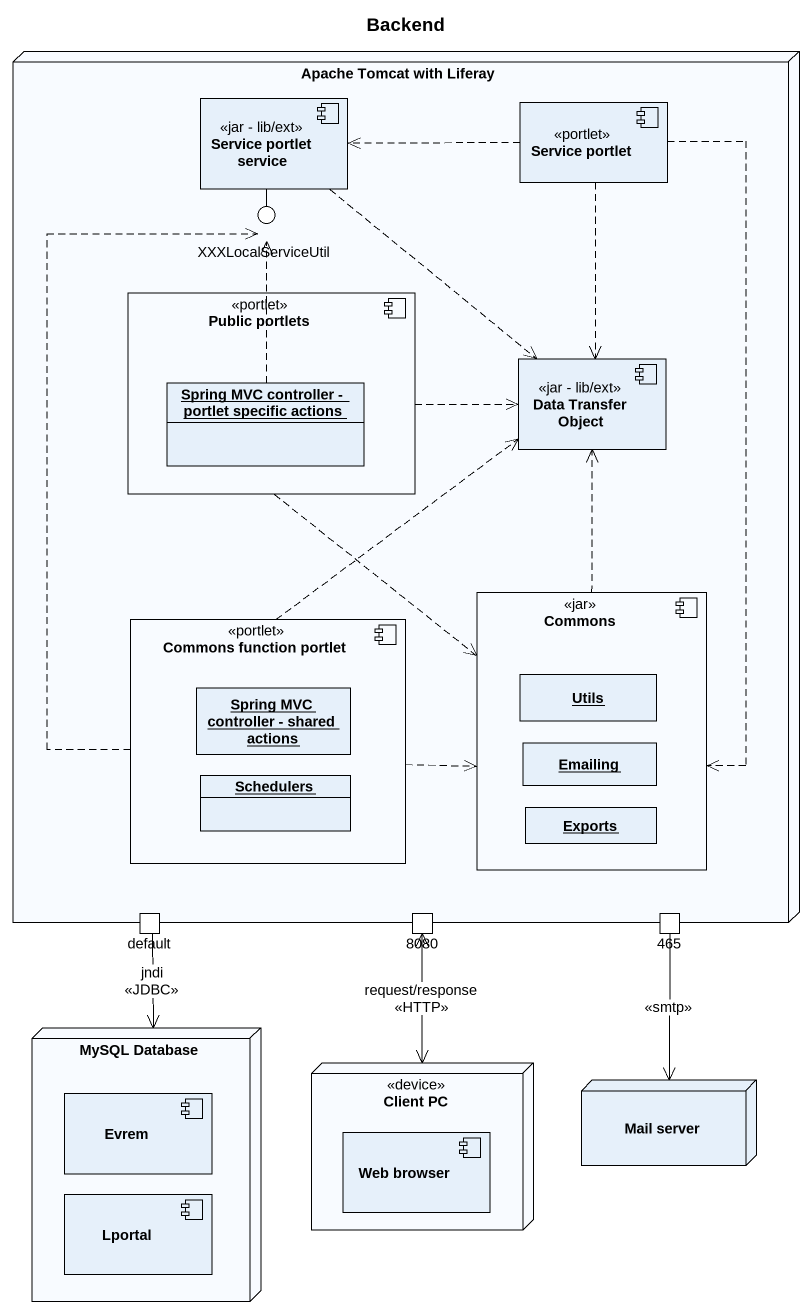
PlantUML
@startuml
title Backend
allowmixing
hide circle
hide empty members
node "Apache Tomcat with Liferay" as Apache_Tomcat_with_Liferay {
  component "Service portlet service" as Service_portlet_service <<jar - lib/ext>>
  component "Service portlet" as Service_portlet <<portlet>>
  component "Public portlets" as Public_portlets <<portlet>> {
    object "Spring MVC controller - portlet specific actions" as Spring_MVC_controller
  }
  component "Data Transfer Object" as Data_Transfer_Object <<jar - lib/ext>>
  component Commons <<jar>> {
    object Utils
    object Emailing
    object Exports
  }
  component "Commons function portlet" as Commons_function_portlet <<portlet>> {
    object "Spring MVC controller - shared actions" as Spring_MVC_controller_2
    object Schedulers
  }
  port default
  port "8080" as p8080
  port "465" as p465
}
() XXXLocalServiceUtil
node "MySQL Database" as MySQL_Database {
  component Evrem
  component Lportal
}
node "Client PC" as Client_PC <<device>> {
  component "Web browser" as Web_browser
}
node "Mail server" as Mail_server
Service_portlet_service -- XXXLocalServiceUtil
Service_portlet_service ..> Data_Transfer_Object
Service_portlet .left.> Service_portlet_service
Service_portlet ..> Data_Transfer_Object
Service_portlet ..> Commons
Public_portlets .right.> Data_Transfer_Object
Public_portlets ..> Commons
Spring_MVC_controller .up.> XXXLocalServiceUtil
Commons .up.> Data_Transfer_Object
Commons_function_portlet .up.> XXXLocalServiceUtil
Commons_function_portlet .up.> Data_Transfer_Object
Commons_function_portlet .right.> Commons
default --> MySQL_Database : jndi\n<<JDBC>>
p465 --> Mail_server : <<smtp>>
Client_PC <-up-> p8080 : request/response\n<<HTTP>>
@enduml
